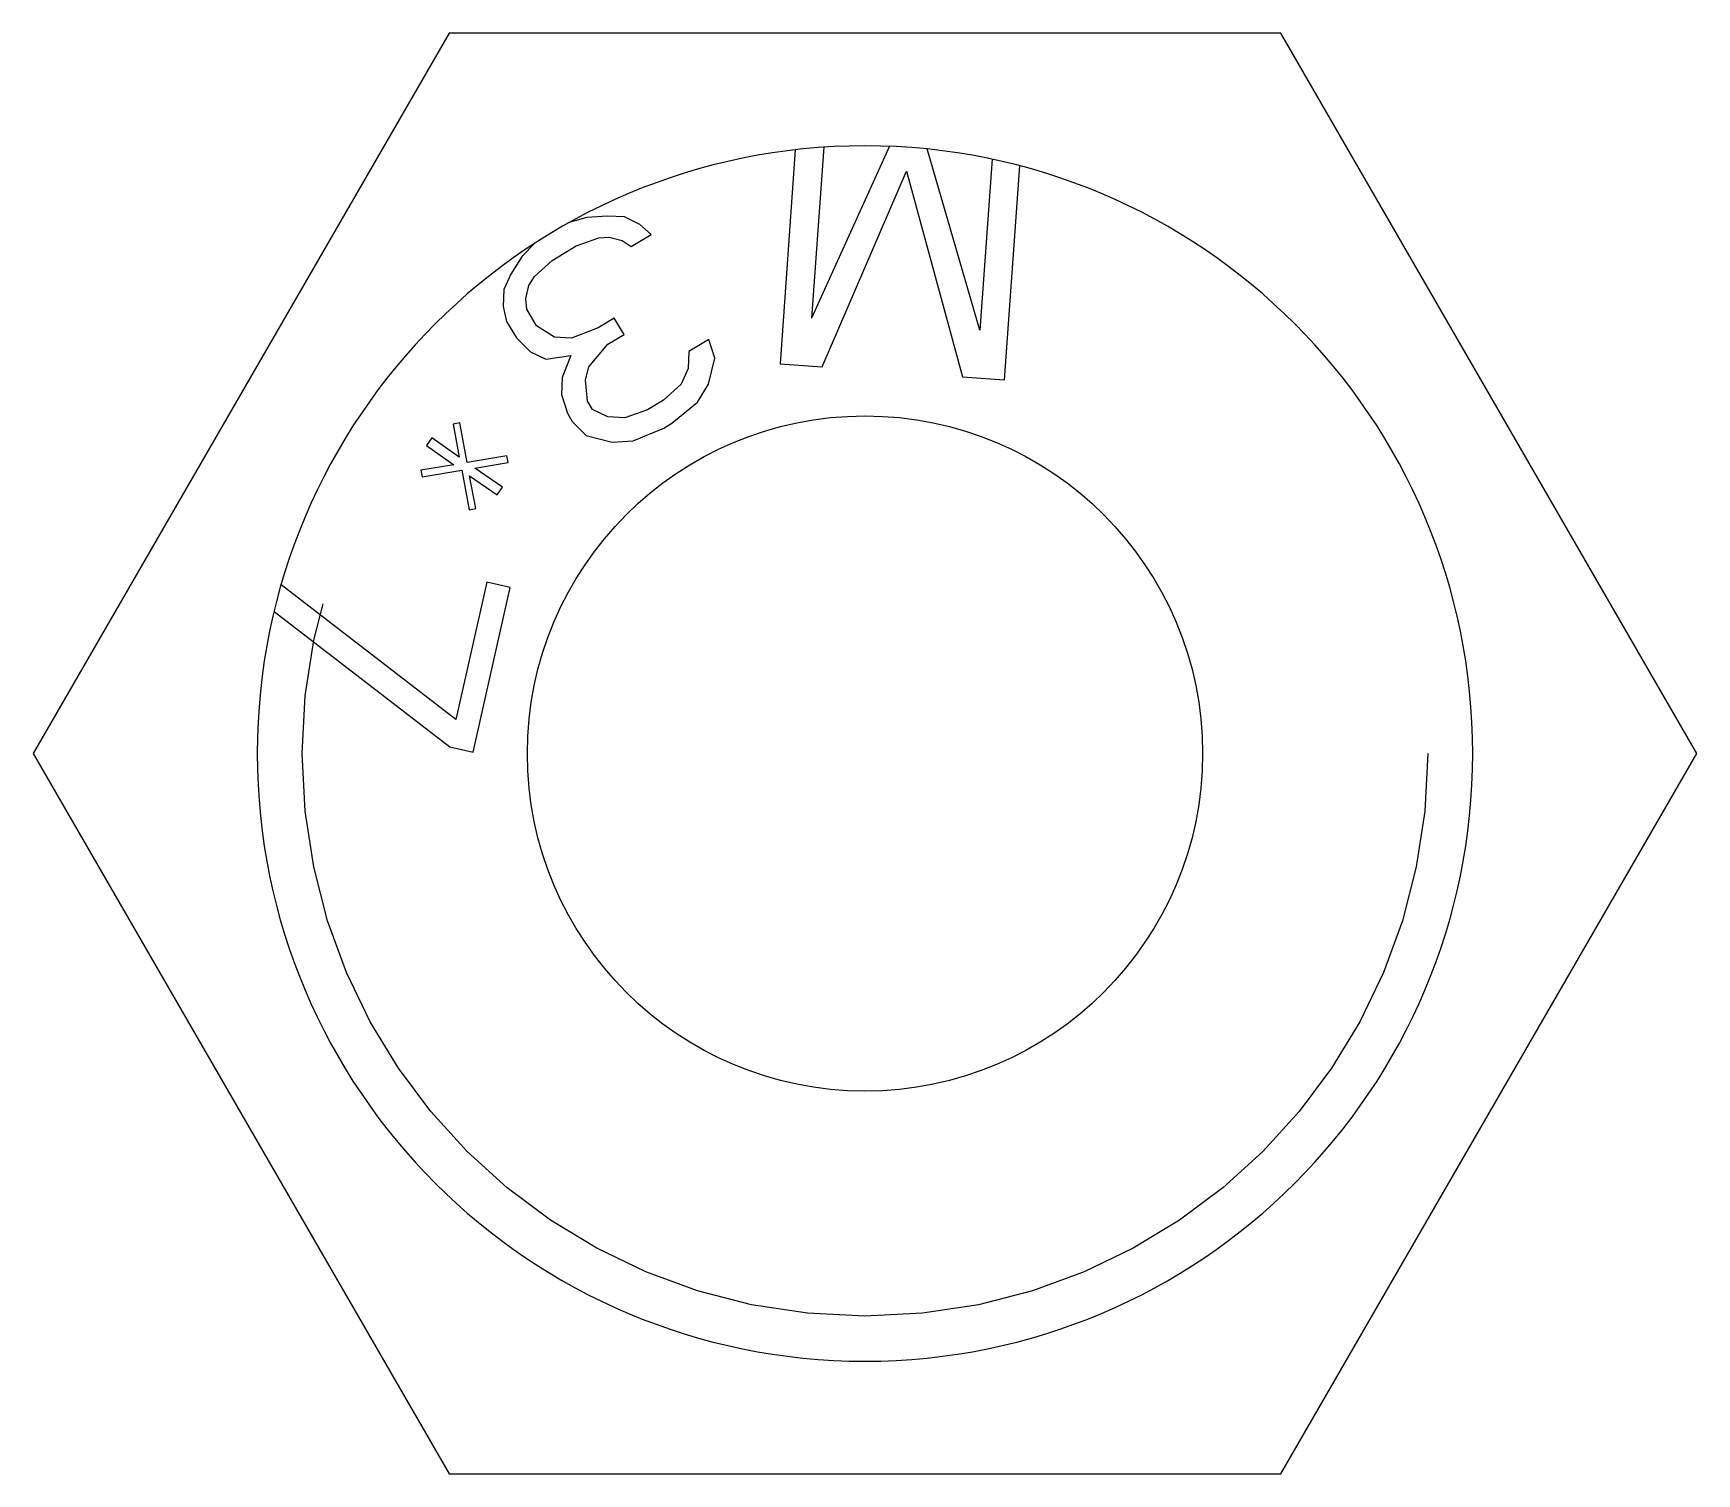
# Model space of a CAD drawing. Header units: millimetres. Extents: x 0 to 8948, y -1340 to 1100.
# Drawn here: x 5456.41 to 5463.8, y -756.03 to -749.63 of the extents above; entities that cross this region are included whole.
import ezdxf

# ---------------------------------------------------------------- set-up
doc = ezdxf.new("R2010")
doc.units = ezdxf.units.MM
doc.header["$LTSCALE"] = 85.25
doc.linetypes.add('HIDDEN', pattern=[0.2, 0.1, -0.1])
doc.layers.get('0').update_dxf_attribs({"linetype": 'CONTINUOUS'})
doc.layers.add('02___PRT_ALL_AXES', color=7, linetype='CONTINUOUS')
doc.layers.add('DEFAULT_2', color=8, linetype='HIDDEN')

msp = doc.modelspace()

# ---------------------------------------------------------------- linework, layer by layer
at = {"color": 7, "linetype": 'Continuous'}
for p, q in [((5459.7924, -750.1473), (5459.7244, -751.0982)), ((5460.2107, -750.1317), (5459.8643, -750.8948)), ((5459.9185, -750.1357), (5459.8643, -750.8948)), ((5460.6123, -750.9483), (5460.3779, -750.1436)), ((5460.6666, -750.1892), (5460.6123, -750.9483)), ((5460.7219, -751.1695), (5460.7898, -750.2186)), ((5459.9114, -751.1115), (5460.2868, -750.2425)), ((5460.2868, -750.2425), (5460.5348, -751.1561)), ((5458.8643, -750.4479), (5458.7877, -750.4709)), ((5458.9577, -750.4415), (5458.8643, -750.4479)), ((5459.0332, -750.4457), (5458.9577, -750.4415)), ((5459.1018, -750.4789), (5459.0332, -750.4457)), ((5458.9192, -750.5391), (5458.9658, -750.5359)), ((5458.9658, -750.5359), (5459.0235, -750.5509)), ((5459.0633, -750.5766), (5459.1525, -750.5229)), ((5459.1525, -750.5229), (5459.1018, -750.4789)), ((5458.635, -750.5628), (5458.5787, -750.6197)), ((5458.7118, -750.639), (5458.8189, -750.5745)), ((5458.8189, -750.5745), (5458.9192, -750.5391)), ((5459.0235, -750.5509), (5459.0633, -750.5766)), ((5458.5787, -750.6197), (5458.5292, -750.6991)), ((5458.6335, -750.7109), (5458.7118, -750.639)), ((5458.5292, -750.6991), (5458.4976, -750.7678)), ((5458.595, -750.8085), (5458.6088, -750.7506)), ((5458.6088, -750.7506), (5458.6335, -750.7109)), ((5458.4976, -750.7678), (5458.4947, -750.844)), ((5458.5991, -750.8557), (5458.595, -750.8085)), ((5458.4947, -750.844), (5458.5098, -750.9094)), ((5458.6429, -750.9287), (5458.5991, -750.8557)), ((5458.9875, -750.8953), (5458.9161, -750.9382)), ((5459.0313, -750.9682), (5458.9875, -750.8953)), ((5458.5098, -750.9094), (5458.5536, -750.9823)), ((5458.7225, -750.9801), (5458.6429, -750.9287)), ((5458.798, -750.9844), (5458.7225, -750.9801)), ((5458.9161, -750.9382), (5458.798, -750.9844)), ((5458.9599, -751.0111), (5459.0313, -750.9682)), ((5458.5536, -750.9823), (5458.6154, -751.0445)), ((5458.6154, -751.0445), (5458.684, -751.0778)), ((5458.8747, -751.112), (5458.9599, -751.0111)), ((5459.3195, -751.0432), (5459.3167, -751.1193)), ((5459.4088, -750.9895), (5459.3195, -751.0432)), ((5459.4348, -751.0732), (5459.4088, -750.9895)), ((5458.684, -751.0778), (5458.7952, -751.0606)), ((5458.7952, -751.0606), (5458.7566, -751.1582)), ((5458.8609, -751.17), (5458.8747, -751.112)), ((5459.3167, -751.1193), (5459.2851, -751.188)), ((5459.4072, -751.189), (5459.4348, -751.0732)), ((5459.7244, -751.0982), (5459.9114, -751.1115)), ((5458.7566, -751.1582), (5458.7538, -751.2344)), ((5458.8691, -751.2644), (5458.8609, -751.17)), ((5459.2851, -751.188), (5459.2068, -751.2599)), ((5459.3577, -751.2685), (5459.4072, -751.189)), ((5460.5348, -751.1561), (5460.7219, -751.1695)), ((5458.7538, -751.2344), (5458.7798, -751.318)), ((5458.891, -751.3008), (5458.8691, -751.2644)), ((5459.2068, -751.2599), (5459.1353, -751.3029)), ((5459.2437, -751.3618), (5459.3577, -751.2685)), ((5458.7798, -751.318), (5458.8017, -751.3545)), ((5458.9596, -751.3341), (5458.891, -751.3008)), ((5459.0351, -751.3383), (5458.9596, -751.3341)), ((5459.1353, -751.3029), (5459.0351, -751.3383)), ((5458.3017, -751.361), (5458.2724, -751.3659)), ((5458.2724, -751.3659), (5458.2996, -751.5122)), ((5458.3345, -751.5367), (5458.3017, -751.361)), ((5458.8017, -751.3545), (5458.8635, -751.4167)), ((5458.8635, -751.4167), (5458.9787, -751.4467)), ((5459.0721, -751.4402), (5459.208, -751.3833)), ((5459.208, -751.3833), (5459.2437, -751.3618)), ((5458.1777, -751.4267), (5458.1538, -751.4608)), ((5458.1538, -751.4608), (5458.2757, -751.5464)), ((5458.2996, -751.5122), (5458.1777, -751.4267)), ((5458.9787, -751.4467), (5459.0721, -751.4402)), ((5458.2757, -751.5464), (5458.1288, -751.5705)), ((5458.1288, -751.5705), (5458.1343, -751.5998)), ((5458.1343, -751.5998), (5458.3105, -751.5708)), ((5458.3105, -751.5708), (5458.3433, -751.7464)), ((5458.5108, -751.5076), (5458.3345, -751.5367)), ((5458.3693, -751.5611), (5458.5162, -751.5369)), ((5458.4912, -751.6466), (5458.3693, -751.5611)), ((5458.5162, -751.5369), (5458.5108, -751.5076)), ((5458.3727, -751.7416), (5458.3454, -751.5952)), ((5458.3454, -751.5952), (5458.4673, -751.6807)), ((5458.4673, -751.6807), (5458.4912, -751.6466)), ((5458.3433, -751.7464), (5458.3727, -751.7416)), ((5458.2846, -752.6782), (5457.5082, -752.0794)), ((5458.4214, -752.0683), (5458.2846, -752.6782)), ((5458.5252, -752.0916), (5458.4214, -752.0683)), ((5458.3611, -752.8234), (5458.5252, -752.0916)), ((5457.4767, -752.1983), (5458.2573, -752.8001)), ((5458.2573, -752.8001), (5458.3611, -752.8234))]:
    msp.add_line(p, q, dxfattribs=at)
msp.add_arc((5460.1019, -752.8295), 2.7, 0, 180, dxfattribs=at)
at = {"layer": '02___PRT_ALL_AXES', "color": 7, "linetype": 'Continuous'}
msp.add_circle((5460.1019, -752.8295), 1.5, dxfattribs=at)
msp.add_arc((5460.1019, -752.8295), 2.7, 180, 0, dxfattribs=at)
at = {"layer": 'DEFAULT_2', "color": 8, "linetype": 'HIDDEN'}
for p, q in [((5458.2544, -749.6295), (5456.4069, -752.8295)), ((5461.9494, -749.6295), (5458.2544, -749.6295)), ((5463.797, -752.8295), (5461.9494, -749.6295)), ((5456.4069, -752.8295), (5458.2544, -756.0295)), ((5461.9494, -756.0295), (5463.797, -752.8295)), ((5458.2544, -756.0295), (5461.9494, -756.0295))]:
    msp.add_line(p, q, dxfattribs=at)
msp.add_circle((5460.1019, -752.8295), 2.5, dxfattribs=at)

doc.saveas('drawing.dxf')
